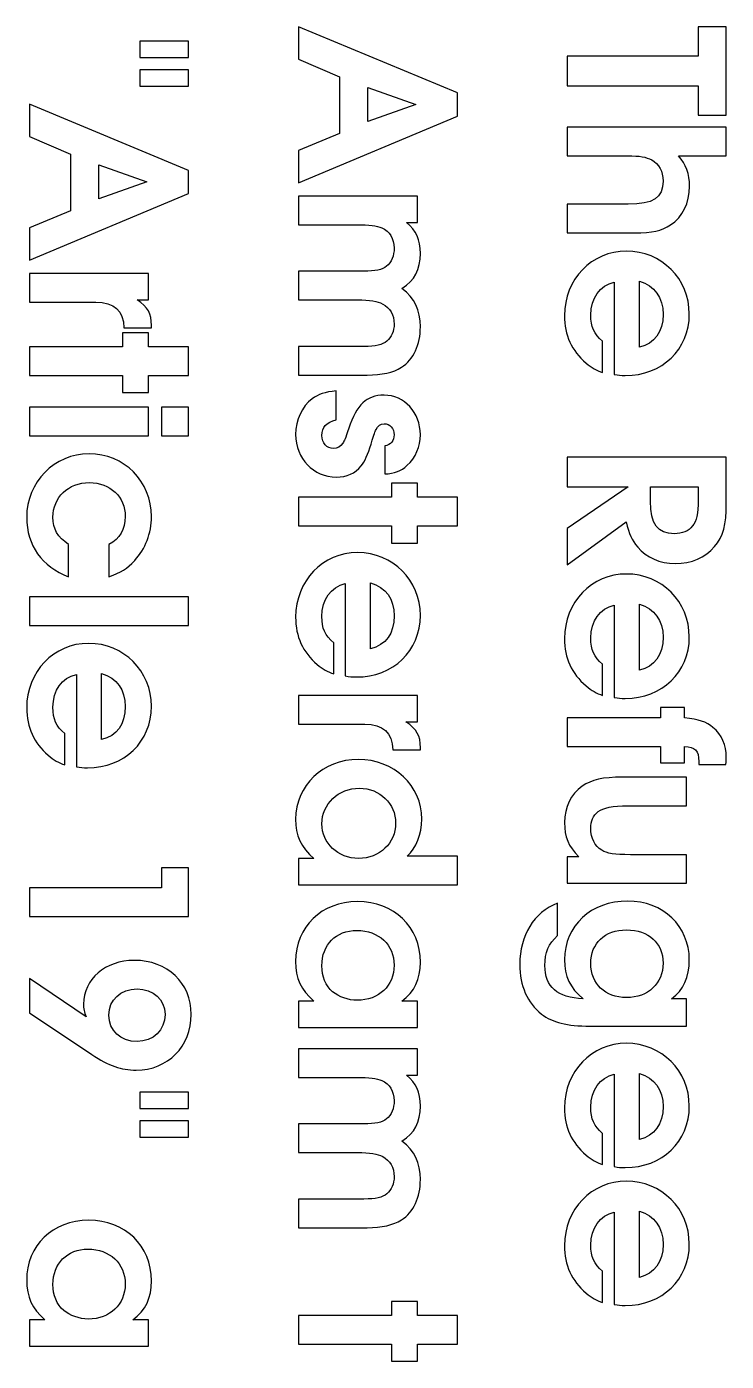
# Model space of a CAD drawing. Extents: x -98 to 566, y 230 to 443.
# Drawn here: x 56.71 to 62.5, y 353.18 to 364.22 of the extents above; entities that cross this region are included whole.
import ezdxf

# ---------------------------------------------------------------- set-up
doc = ezdxf.new("R2010")
doc.units = 0
doc.layers.add('Layer', color=7, linetype='CONTINUOUS')

msp = doc.modelspace()

# ---------------------------------------------------------------- linework, layer by layer
at = {"layer": 'Layer', "color": 7}
for p, q in [((58.955356, 364.216302), (58.955356, 363.947542)), ((60.270681, 363.668102), (58.955356, 364.216302)), ((62.495517, 364.216302), (62.262354, 364.216302)), ((62.262354, 364.216302), (62.262354, 363.972459)), ((62.495517, 363.484774), (62.495517, 364.216302)), ((58.045844, 364.097049), (57.643593, 364.097049)), ((57.643593, 364.097049), (57.643593, 363.96178)), ((58.045844, 363.96178), (58.045844, 364.097049)), ((57.643593, 363.96178), (58.045844, 363.96178)), ((58.955356, 363.947542), (59.295312, 363.801591)), ((61.180193, 363.972459), (61.180193, 363.728617)), ((62.262354, 363.972459), (61.180193, 363.972459)), ((58.045844, 363.860327), (57.643593, 363.860327)), ((57.643593, 363.860327), (57.643593, 363.725058)), ((58.045844, 363.725058), (58.045844, 363.860327)), ((57.643593, 363.725058), (58.045844, 363.725058)), ((59.295312, 363.801591), (59.295312, 363.333486)), ((61.180193, 363.728617), (62.262354, 363.728617)), ((62.262354, 363.728617), (62.262354, 363.484774)), ((59.528476, 363.712598), (59.927165, 363.571989)), ((59.528476, 363.43138), (59.528476, 363.712598)), ((60.270681, 363.475875), (60.270681, 363.668102)), ((56.730519, 363.576668), (56.730519, 363.307908)), ((58.045844, 363.028468), (56.730519, 363.576668)), ((59.927165, 363.571989), (59.528476, 363.43138)), ((58.955356, 362.924117), (60.270681, 363.475875)), ((61.180193, 363.385245), (61.180193, 363.148523)), ((62.495517, 363.385245), (61.180193, 363.385245)), ((62.262354, 363.484774), (62.495517, 363.484774)), ((62.495517, 363.148523), (62.495517, 363.385245)), ((56.730519, 363.307908), (57.070475, 363.16196)), ((59.295312, 363.333486), (58.955356, 363.192877)), ((58.955356, 363.192877), (58.955356, 362.924117)), ((57.070475, 363.16196), (57.070475, 362.693854)), ((57.303636, 363.072966), (57.702329, 362.932358)), ((57.303636, 362.791746), (57.303636, 363.072966)), ((61.180193, 363.148523), (61.680338, 363.148523)), ((62.098606, 363.148523), (62.495517, 363.148523)), ((58.045844, 362.836244), (58.045844, 363.028468)), ((56.730519, 362.284483), (58.045844, 362.836244)), ((57.702329, 362.932358), (57.303636, 362.791746)), ((58.955356, 362.815134), (58.955356, 362.578411)), ((59.941404, 362.815131), (58.955356, 362.815131)), ((59.941404, 362.597986), (59.941404, 362.815131)), ((61.683897, 362.748052), (61.180193, 362.748052)), ((61.180193, 362.748052), (61.180193, 362.511327)), ((57.070475, 362.693854), (56.730519, 362.553246)), ((56.730519, 362.553246), (56.730519, 362.284483)), ((58.955356, 362.578411), (59.441261, 362.578411)), ((59.848852, 362.597986), (59.941404, 362.597986)), ((61.180193, 362.511327), (61.737294, 362.511327)), ((57.716567, 362.175511), (56.730519, 362.175511)), ((56.730519, 362.175503), (56.730519, 361.93878)), ((57.716567, 361.958366), (57.716567, 362.175511)), ((59.496438, 362.193957), (58.955356, 362.193957)), ((58.955356, 362.193957), (58.955356, 361.957235)), ((61.568206, 362.104442), (61.568206, 361.340875)), ((61.776449, 361.565141), (61.776449, 362.111559)), ((57.620453, 361.958366), (57.716567, 361.958366)), ((58.955356, 361.957235), (59.441261, 361.957235)), ((56.730519, 361.93878), (57.278719, 361.93878)), ((57.739706, 361.726975), (57.739706, 361.744783)), ((57.716567, 361.685469), (57.501203, 361.685469)), ((57.501203, 361.685469), (57.501203, 361.569777)), ((57.511882, 361.726975), (57.739706, 361.726975)), ((57.716567, 361.569777), (57.716567, 361.685469)), ((56.730519, 361.569777), (56.730519, 361.333055)), ((57.501203, 361.569777), (56.730519, 361.569777)), ((58.045844, 361.569777), (57.716567, 361.569777)), ((58.045844, 361.333055), (58.045844, 361.569777)), ((59.496438, 361.572783), (58.955356, 361.572783)), ((58.955356, 361.572783), (58.955356, 361.336061)), ((61.472092, 361.356894), (61.472092, 361.614975)), ((56.730519, 361.333055), (57.501203, 361.333055)), ((57.501203, 361.333055), (57.501203, 361.190666)), ((57.716567, 361.190666), (57.716567, 361.333055)), ((57.716567, 361.333055), (58.045844, 361.333055)), ((58.955356, 361.336061), (59.524914, 361.336061)), ((57.501203, 361.190666), (57.716567, 361.190666)), ((59.268614, 360.966829), (59.268614, 361.20533)), ((56.730519, 361.070027), (56.730519, 360.833302)), ((57.716567, 361.070027), (56.730519, 361.070027)), ((57.716567, 360.833302), (57.716567, 361.070027)), ((57.82336, 361.070027), (57.82336, 360.833302)), ((58.045844, 361.070027), (57.82336, 361.070027)), ((58.045844, 360.833302), (58.045844, 361.070027)), ((56.730519, 360.833302), (57.716567, 360.833302)), ((57.82336, 360.833302), (58.045844, 360.833302)), ((59.669085, 360.749685), (59.669085, 360.518302)), ((61.180193, 360.655761), (61.180193, 360.411918)), ((62.495517, 360.655761), (61.180193, 360.655761)), ((62.495517, 360.276649), (62.495517, 360.655761)), ((59.941404, 360.440948), (59.72604, 360.440948)), ((59.72604, 360.440948), (59.72604, 360.325256)), ((59.941404, 360.325256), (59.941404, 360.440948)), ((61.180193, 360.411918), (61.683897, 360.411918)), ((61.683897, 360.411918), (61.180193, 360.066622)), ((61.867223, 360.411918), (62.262354, 360.411918)), ((61.867223, 360.292668), (61.867223, 360.411918)), ((62.262354, 360.411918), (62.262354, 360.303348)), ((58.955356, 360.325256), (58.955356, 360.088534)), ((59.72604, 360.325256), (58.955356, 360.325256)), ((60.270681, 360.325256), (59.941404, 360.325256)), ((60.270681, 360.088534), (60.270681, 360.325256)), ((58.955356, 360.088534), (59.72604, 360.088534)), ((59.72604, 360.088534), (59.72604, 359.946145)), ((59.941404, 359.946145), (59.941404, 360.088534)), ((59.941404, 360.088534), (60.270681, 360.088534)), ((61.180193, 359.765827), (61.666097, 360.1218)), ((61.180193, 360.066622), (61.180193, 359.765827)), ((57.054456, 359.668858), (57.054456, 359.935838)), ((57.387292, 359.935838), (57.387292, 359.668858)), ((59.72604, 359.946145), (59.941404, 359.946145)), ((59.343369, 359.611929), (59.343369, 358.848365)), ((59.551612, 359.072627), (59.551612, 359.619049)), ((56.730519, 359.502209), (56.730519, 359.265487)), ((58.045844, 359.502209), (56.730519, 359.502209)), ((58.045844, 359.265487), (58.045844, 359.502209)), ((61.568206, 359.434639), (61.568206, 358.671076)), ((61.776449, 358.895338), (61.776449, 359.441757)), ((56.730519, 359.265487), (58.045844, 359.265487)), ((59.247255, 358.864384), (59.247255, 359.122465)), ((57.118529, 358.861057), (57.118529, 358.09749)), ((57.326776, 358.321755), (57.326776, 358.868174)), ((61.472092, 358.687095), (61.472092, 358.945176)), ((59.941404, 358.685297), (58.955356, 358.685297)), ((58.955356, 358.685286), (58.955356, 358.448561)), ((59.941404, 358.468152), (59.941404, 358.685297)), ((62.148441, 358.586299), (61.950874, 358.586299)), ((61.950874, 358.586299), (61.950874, 358.500868)), ((62.148441, 358.500868), (62.148441, 358.586299)), ((58.955356, 358.448561), (59.503556, 358.448561)), ((59.845293, 358.468152), (59.941404, 358.468152)), ((61.950874, 358.500868), (61.18019, 358.500868)), ((61.180193, 358.500873), (61.180193, 358.264151)), ((57.022419, 358.113509), (57.022419, 358.37159)), ((59.736719, 358.236758), (59.964543, 358.236758)), ((59.964543, 358.236758), (59.964543, 358.254567)), ((61.180193, 358.264151), (61.950877, 358.264151)), ((61.950877, 358.264151), (61.950877, 358.13066)), ((62.148443, 358.13066), (62.148443, 358.264151)), ((61.950877, 358.13066), (62.148443, 358.13066)), ((62.267694, 358.139558), (62.267694, 358.116416)), ((62.267694, 358.116416), (62.491959, 358.116416)), ((62.16624, 358.010873), (61.637621, 358.010873)), ((62.16624, 357.774151), (62.16624, 358.010873)), ((61.683897, 357.774151), (62.16624, 357.774151)), ((59.083507, 357.337373), (58.955356, 357.337373)), ((58.955356, 357.337373), (58.955356, 357.120228)), ((60.270681, 357.35695), (59.854191, 357.35695)), ((60.270681, 357.120228), (60.270681, 357.35695)), ((61.274528, 357.352322), (61.180193, 357.352322)), ((61.180193, 357.352322), (61.180193, 357.133399)), ((62.16624, 357.370122), (61.701697, 357.370122)), ((62.16624, 357.133399), (62.16624, 357.370122)), ((58.045844, 357.261085), (57.82336, 357.261085)), ((57.82336, 357.261085), (57.82336, 357.095559)), ((58.045844, 356.858837), (58.045844, 357.261085)), ((56.730519, 357.095559), (56.730519, 356.858837)), ((57.82336, 357.095559), (56.730519, 357.095559)), ((58.955356, 357.120228), (60.270681, 357.120228)), ((61.180193, 357.133399), (62.16624, 357.133399)), ((61.100101, 356.701585), (61.100101, 356.970345)), ((56.730519, 356.858837), (58.045844, 356.858837)), ((57.19863, 356.028437), (56.730525, 356.345254)), ((56.730525, 356.345254), (56.730525, 356.062256)), ((59.083507, 356.158813), (58.955356, 356.158813)), ((58.955356, 356.158813), (58.955356, 355.941668)), ((59.941404, 356.158813), (59.809693, 356.158813)), ((59.941404, 355.941668), (59.941404, 356.158813)), ((62.16624, 356.178303), (62.041651, 356.178303)), ((62.16624, 355.95226), (62.16624, 356.178303)), ((56.730519, 356.062256), (57.246681, 355.718741)), ((58.955356, 355.941668), (59.941404, 355.941668)), ((61.36708, 355.95226), (62.16624, 355.95226)), ((58.955356, 355.765178), (58.955356, 355.528455)), ((59.941404, 355.765178), (58.955356, 355.765178)), ((59.941404, 355.548033), (59.941404, 355.765178)), ((61.568206, 355.555088), (61.568206, 354.791525)), ((61.776449, 355.01579), (61.776449, 355.562209)), ((58.955356, 355.528455), (59.441261, 355.528455)), ((59.848852, 355.548033), (59.941404, 355.548033)), ((58.045844, 355.406284), (57.643593, 355.406284)), ((57.643593, 355.406284), (57.643593, 355.271015)), ((58.045844, 355.271015), (58.045844, 355.406284)), ((57.643593, 355.271015), (58.045844, 355.271015)), ((58.045844, 355.169562), (57.643593, 355.169562)), ((57.643593, 355.169562), (57.643593, 355.03429)), ((58.045844, 355.03429), (58.045844, 355.169562)), ((59.496438, 355.144001), (58.955356, 355.144001)), ((58.955356, 355.144001), (58.955356, 354.907278)), ((57.643593, 355.03429), (58.045844, 355.03429)), ((61.472092, 354.807544), (61.472092, 355.065625)), ((58.955356, 354.907278), (59.441261, 354.907278)), ((59.496438, 354.522827), (58.955356, 354.522827)), ((58.955356, 354.522827), (58.955356, 354.286104)), ((61.568206, 354.414854), (61.568206, 353.651291)), ((61.776449, 353.875553), (61.776449, 354.421975)), ((58.955356, 354.286104), (59.524914, 354.286104)), ((61.472092, 353.66731), (61.472092, 353.925391)), ((59.941404, 353.676056), (59.72604, 353.676056)), ((59.72604, 353.676056), (59.72604, 353.560362)), ((59.941404, 353.560362), (59.941404, 353.676056)), ((56.85867, 353.523769), (56.730519, 353.523769)), ((56.730519, 353.523769), (56.730519, 353.306624)), ((57.716567, 353.523769), (57.584856, 353.523769)), ((57.716567, 353.306624), (57.716567, 353.523769)), ((58.955356, 353.560362), (58.955356, 353.323639)), ((59.72604, 353.560362), (58.955356, 353.560362)), ((60.270681, 353.560362), (59.941404, 353.560362)), ((60.270681, 353.323639), (60.270681, 353.560362)), ((56.730519, 353.306624), (57.716567, 353.306624)), ((58.955356, 353.323639), (59.72604, 353.323639)), ((59.72604, 353.323639), (59.72604, 353.18125)), ((59.941404, 353.18125), (59.941404, 353.323639)), ((59.941404, 353.323639), (60.270681, 353.323639)), ((59.72604, 353.18125), (59.941404, 353.18125))]:
    msp.add_line(p, q, dxfattribs=at)
for points in [[(61.680338, 363.148523), (61.77823, 363.148523), (61.833407, 363.139633), (61.877902, 363.114704)], [(61.877902, 363.114704), (61.938419, 363.080886), (61.972235, 363.018591), (61.972235, 362.940277)], [(62.191161, 362.89756), (62.191161, 362.999013), (62.162682, 363.077327), (62.098606, 363.148523)], [(61.972235, 362.940277), (61.972235, 362.801446), (61.890362, 362.748052), (61.683897, 362.748052)], [(62.03453, 362.577184), (62.135983, 362.643038), (62.191161, 362.756951), (62.191161, 362.89756)], [(59.441261, 362.578411), (59.539155, 362.578411), (59.605009, 362.569521), (59.645945, 362.553491)], [(59.645945, 362.553491), (59.710021, 362.525012), (59.747398, 362.464498), (59.747398, 362.386184)], [(59.964543, 362.341686), (59.964543, 362.457378), (59.932505, 362.528574), (59.848852, 362.597986)], [(61.737294, 362.511327), (61.881461, 362.511327), (61.961556, 362.529135), (62.03453, 362.577184)], [(59.747398, 362.386184), (59.747398, 362.322109), (59.724256, 362.266931), (59.685103, 362.234893)], [(59.811474, 362.051567), (59.918267, 362.119202), (59.964543, 362.206417), (59.964543, 362.341686)], [(61.669659, 362.360742), (61.381321, 362.360742), (61.157056, 362.127578), (61.157056, 361.82678)], [(62.18938, 361.841021), (62.18938, 362.13114), (61.959778, 362.360742), (61.669659, 362.360742)], [(59.685103, 362.234893), (59.647726, 362.206417), (59.58899, 362.193957), (59.496438, 362.193957)], [(61.374201, 361.83212), (61.374201, 361.972732), (61.448953, 362.075963), (61.568206, 362.104442)], [(61.776449, 362.111559), (61.90282, 362.074182), (61.972235, 361.978071), (61.972235, 361.83746)], [(57.739706, 361.744783), (57.739706, 361.846234), (57.711227, 361.896071), (57.620453, 361.958366)], [(59.441261, 361.957235), (59.551612, 361.957235), (59.60679, 361.948345), (59.653066, 361.923416)], [(59.964543, 361.73475), (59.964543, 361.873581), (59.918267, 361.971473), (59.811474, 362.051567)], [(57.278719, 361.93878), (57.431788, 361.93878), (57.508323, 361.869365), (57.511882, 361.726975)], [(59.653066, 361.923416), (59.71358, 361.893159), (59.747398, 361.832642), (59.747398, 361.75789)], [(61.65898, 361.331977), (61.965118, 361.331977), (62.18938, 361.547341), (62.18938, 361.841021)], [(59.747398, 361.75789), (59.747398, 361.699154), (59.726034, 361.649316), (59.686884, 361.617278)], [(59.807915, 361.400134), (59.907588, 361.462431), (59.964543, 361.587021), (59.964543, 361.73475)], [(61.157056, 361.82678), (61.157056, 361.664813), (61.215792, 361.538442), (61.335042, 361.435211)], [(61.472092, 361.614975), (61.400899, 361.675492), (61.374201, 361.734228), (61.374201, 361.83212)], [(61.972235, 361.83746), (61.972235, 361.691511), (61.90282, 361.595398), (61.776449, 361.565141)], [(59.686884, 361.617278), (59.649507, 361.58524), (59.594329, 361.572783), (59.496438, 361.572783)], [(59.524914, 361.336061), (59.644167, 361.336061), (59.740278, 361.357425), (59.807915, 361.400134)], [(61.335042, 361.435211), (61.381318, 361.397834), (61.422257, 361.372913), (61.472092, 361.356894)], [(61.568206, 361.340867), (61.602022, 361.333755), (61.62338, 361.331977), (61.65898, 361.331977)], [(59.268614, 361.20533), (59.1725, 361.194662), (59.122666, 361.178632), (59.069269, 361.139476)], [(59.069269, 361.139476), (58.983835, 361.0754), (58.932219, 360.963268), (58.932219, 360.844018)], [(59.663745, 361.169733), (59.519577, 361.169733), (59.437702, 361.091419), (59.371845, 360.895633)], [(59.964543, 360.842237), (59.964543, 361.025566), (59.832833, 361.169733), (59.663745, 361.169733)], [(59.149361, 360.835119), (59.149361, 360.904532), (59.184961, 360.94369), (59.268614, 360.966829)], [(59.371845, 360.895633), (59.341588, 360.804859), (59.338029, 360.797742), (59.32201, 360.772821)], [(59.556952, 360.765704), (59.587209, 360.861817), (59.587209, 360.861817), (59.597888, 360.884954)], [(59.597888, 360.884954), (59.612141, 360.916992), (59.635266, 360.933011), (59.663745, 360.933011)], [(59.663745, 360.933011), (59.711802, 360.933011), (59.747398, 360.893855), (59.747398, 360.842237)], [(58.932219, 360.844018), (58.932219, 360.646451), (59.079948, 360.491604), (59.268614, 360.491604)], [(59.245475, 360.728326), (59.1903, 360.728326), (59.149361, 360.774602), (59.149361, 360.835119)], [(59.32201, 360.772821), (59.304202, 360.744345), (59.277512, 360.728326), (59.245475, 360.728326)], [(59.473298, 360.584156), (59.505336, 360.621533), (59.530254, 360.680269), (59.556952, 360.765704)], [(59.747398, 360.842237), (59.747398, 360.792402), (59.7207, 360.760364), (59.669085, 360.749685)], [(59.855969, 360.589495), (59.925385, 360.65179), (59.964543, 360.744345), (59.964543, 360.842237)], [(57.223544, 360.685163), (56.936987, 360.685163), (56.70738, 360.450222), (56.70738, 360.158322)], [(57.739706, 360.165442), (57.739706, 360.457342), (57.513663, 360.685163), (57.223544, 360.685163)], [(59.268614, 360.491604), (59.354048, 360.491604), (59.425242, 360.523642), (59.473298, 360.584156)], [(59.669085, 360.518302), (59.752738, 360.521858), (59.802576, 360.541444), (59.855969, 360.589495)], [(56.924524, 360.160103), (56.924524, 360.323851), (57.052678, 360.446663), (57.225322, 360.446663)], [(57.225322, 360.446663), (57.397972, 360.446663), (57.522562, 360.329191), (57.522562, 360.165442)], [(62.262354, 360.303348), (62.262354, 360.189434), (62.249908, 360.127139), (62.216078, 360.087981)], [(62.066568, 360.023908), (61.92774, 360.023908), (61.867223, 360.104), (61.867223, 360.292668)], [(62.397626, 359.917115), (62.4706, 360.002549), (62.495517, 360.096882), (62.495517, 360.276649)], [(56.70738, 360.158322), (56.70738, 359.92872), (56.833753, 359.750731), (57.054456, 359.668858)], [(57.054456, 359.935838), (56.963683, 359.994574), (56.924524, 360.062208), (56.924524, 360.160103)], [(57.522562, 360.165442), (57.522562, 360.05865), (57.478064, 359.983895), (57.387292, 359.935838)], [(57.600875, 359.802349), (57.689869, 359.89846), (57.739706, 360.028393), (57.739706, 360.165442)], [(61.666097, 360.1218), (61.691018, 360.020346), (61.714154, 359.970512), (61.762211, 359.913556)], [(62.216078, 360.087981), (62.182259, 360.045267), (62.130644, 360.023908), (62.066568, 360.023908)], [(59.444819, 359.868231), (59.156484, 359.868231), (58.932219, 359.635068), (58.932219, 359.33427)], [(59.964543, 359.348508), (59.964543, 359.638627), (59.734938, 359.868231), (59.444819, 359.868231)], [(61.762211, 359.913556), (61.838747, 359.82456), (61.943759, 359.778284), (62.073688, 359.778284)], [(62.073688, 359.778284), (62.20718, 359.778284), (62.32109, 359.826341), (62.397626, 359.917115)], [(57.387292, 359.668858), (57.486965, 359.702677), (57.53858, 359.734715), (57.600875, 359.802349)], [(61.669659, 359.690939), (61.381321, 359.690939), (61.157056, 359.457776), (61.157056, 359.156978)], [(62.18938, 359.171219), (62.18938, 359.461338), (61.959778, 359.690939), (61.669659, 359.690939)], [(59.149361, 359.339609), (59.149361, 359.480218), (59.224116, 359.583452), (59.343369, 359.611929)], [(59.551612, 359.619049), (59.677983, 359.581671), (59.747398, 359.485558), (59.747398, 359.344949)], [(61.374201, 359.162317), (61.374201, 359.302929), (61.448953, 359.40616), (61.568206, 359.434639)], [(61.776449, 359.441757), (61.90282, 359.404382), (61.972235, 359.308269), (61.972235, 359.167657)], [(58.932219, 359.33427), (58.932219, 359.1723), (58.990952, 359.045929), (59.110205, 358.942698)], [(59.247255, 359.122465), (59.176059, 359.182979), (59.149361, 359.241715), (59.149361, 359.339609)], [(59.43414, 358.839467), (59.740278, 358.839467), (59.964543, 359.05483), (59.964543, 359.348508)], [(59.747398, 359.344949), (59.747398, 359.198998), (59.677983, 359.102887), (59.551612, 359.072627)], [(57.219983, 359.117357), (56.931647, 359.117357), (56.70738, 358.884193), (56.70738, 358.583395)], [(57.739706, 358.597633), (57.739706, 358.887752), (57.510101, 359.117357), (57.219983, 359.117357)], [(61.157056, 359.156978), (61.157056, 358.99501), (61.215792, 358.86864), (61.335042, 358.765409)], [(61.472092, 358.945176), (61.400899, 359.00569), (61.374201, 359.064426), (61.374201, 359.162317)], [(61.65898, 358.662175), (61.965118, 358.662175), (62.18938, 358.877538), (62.18938, 359.171219)], [(61.972235, 359.167657), (61.972235, 359.021709), (61.90282, 358.925595), (61.776449, 358.895338)], [(56.924524, 358.588735), (56.924524, 358.729343), (56.999279, 358.832577), (57.118529, 358.861057)], [(57.326776, 358.868174), (57.453146, 358.830797), (57.522562, 358.734683), (57.522562, 358.594074)], [(59.110205, 358.942698), (59.156481, 358.90532), (59.197418, 358.880403), (59.247255, 358.864384)], [(59.343369, 358.848357), (59.377185, 358.841245), (59.398543, 358.839467), (59.43414, 358.839467)], [(61.335042, 358.765409), (61.381318, 358.728031), (61.422257, 358.703114), (61.472092, 358.687095)], [(61.568206, 358.671065), (61.602022, 358.663953), (61.62338, 358.662175), (61.65898, 358.662175)], [(56.70738, 358.583395), (56.70738, 358.421428), (56.766116, 358.295057), (56.885369, 358.191823)], [(57.022419, 358.37159), (56.951222, 358.432107), (56.924524, 358.490843), (56.924524, 358.588735)], [(57.209303, 358.088592), (57.515441, 358.088592), (57.739706, 358.303956), (57.739706, 358.597633)], [(57.522562, 358.594074), (57.522562, 358.448126), (57.453146, 358.352012), (57.326776, 358.321755)], [(59.503556, 358.448561), (59.656624, 358.448561), (59.73316, 358.379148), (59.736719, 358.236758)], [(59.964543, 358.254567), (59.964543, 358.35602), (59.936064, 358.405857), (59.845293, 358.468152)], [(62.385163, 358.422551), (62.328208, 358.470608), (62.271252, 358.488407), (62.148441, 358.500868)], [(62.495515, 358.175149), (62.495515, 358.276603), (62.458137, 358.362037), (62.385163, 358.422551)], [(62.148443, 358.264151), (62.237437, 358.262458), (62.267694, 358.232113), (62.267694, 358.139558)], [(56.885369, 358.191823), (56.931645, 358.154445), (56.972581, 358.129528), (57.022419, 358.113509)], [(57.118529, 358.097482), (57.152348, 358.09037), (57.173707, 358.088592), (57.209303, 358.088592)], [(59.450159, 358.157891), (59.158262, 358.157891), (58.932219, 357.942528), (58.932219, 357.663088)], [(59.977003, 357.664866), (59.977003, 357.940747), (59.745618, 358.157891), (59.450159, 358.157891)], [(62.491959, 358.116416), (62.495515, 358.144892), (62.495515, 358.15913), (62.495515, 358.175149)], [(61.637621, 358.010873), (61.470314, 358.010873), (61.38488, 357.991287), (61.303004, 357.936118)], [(59.149361, 357.625711), (59.149361, 357.791237), (59.286414, 357.919388), (59.460838, 357.919388)], [(59.460838, 357.919388), (59.628148, 357.919388), (59.759858, 357.793018), (59.759858, 357.63105)], [(61.303004, 357.936118), (61.208672, 357.870265), (61.157056, 357.763472), (61.157056, 357.63532)], [(61.436496, 357.726094), (61.479213, 357.759913), (61.55219, 357.774151), (61.683897, 357.774151)], [(58.932219, 357.663088), (58.932219, 357.529597), (58.976714, 357.431705), (59.083507, 357.337373)], [(59.854191, 357.35695), (59.930724, 357.426366), (59.977003, 357.540276), (59.977003, 357.664866)], [(61.374201, 357.587266), (61.374201, 357.64778), (61.393787, 357.694056), (61.436496, 357.726094)], [(59.453721, 357.339151), (59.282855, 357.339151), (59.149361, 357.465521), (59.149361, 357.625711)], [(59.759858, 357.63105), (59.759858, 357.465521), (59.626367, 357.339151), (59.453721, 357.339151)], [(61.157056, 357.63532), (61.157056, 357.51607), (61.187313, 357.441315), (61.274528, 357.352322)], [(61.464972, 357.407499), (61.408016, 357.441315), (61.374201, 357.507172), (61.374201, 357.587266)], [(61.701697, 357.370122), (61.571767, 357.370122), (61.507689, 357.379012), (61.464972, 357.407499)], [(61.680338, 356.986364), (61.375981, 356.986364), (61.157056, 356.783458), (61.157056, 356.502238)], [(62.18938, 356.50046), (62.18938, 356.779899), (61.972235, 356.986364), (61.680338, 356.986364)], [(59.444819, 356.982893), (59.147583, 356.982893), (58.932219, 356.774647), (58.932219, 356.486309)], [(59.964543, 356.480969), (59.964543, 356.772869), (59.745618, 356.982893), (59.444819, 356.982893)], [(61.100101, 356.970345), (60.902537, 356.890251), (60.786843, 356.705144), (60.786843, 356.463082)], [(59.149361, 356.45249), (59.149361, 356.62514), (59.266836, 356.74439), (59.43948, 356.74439)], [(59.43948, 356.74439), (59.619247, 356.74439), (59.747398, 356.62514), (59.747398, 356.456052)], [(60.995089, 356.454181), (60.995089, 356.564535), (61.023565, 356.63217), (61.100101, 356.701585)], [(61.374201, 356.4702), (61.374201, 356.639287), (61.489892, 356.747861), (61.669659, 356.747861)], [(61.669659, 356.747861), (61.851204, 356.747861), (61.972235, 356.639287), (61.972235, 356.473761)], [(57.597317, 356.496542), (57.358816, 356.496542), (57.177265, 356.339915), (57.177265, 356.13523)], [(58.06898, 356.049796), (58.06898, 356.309658), (57.871416, 356.496542), (57.597317, 356.496542)], [(58.932219, 356.486309), (58.932219, 356.347478), (58.976714, 356.253145), (59.083507, 356.158813)], [(59.238357, 356.237126), (59.181399, 356.285183), (59.149361, 356.361719), (59.149361, 356.45249)], [(59.747398, 356.456052), (59.747398, 356.286964), (59.621028, 356.165933), (59.441261, 356.165933)], [(59.809693, 356.158813), (59.918267, 356.240685), (59.964543, 356.33858), (59.964543, 356.480969)], [(60.786843, 356.463082), (60.786843, 356.285096), (60.849137, 356.144484), (60.96661, 356.051932)], [(61.310125, 356.178303), (61.098323, 356.187193), (60.995089, 356.277975), (60.995089, 356.454181)], [(61.157056, 356.502238), (61.157056, 356.36341), (61.201551, 356.270855), (61.310125, 356.178303)], [(61.669659, 356.188982), (61.491673, 356.188982), (61.374201, 356.301112), (61.374201, 356.4702)], [(61.972235, 356.473761), (61.972235, 356.304674), (61.849426, 356.188982), (61.669659, 356.188982)], [(62.041651, 356.178303), (62.141323, 356.251277), (62.18938, 356.35807), (62.18938, 356.50046)], [(57.387298, 356.044442), (57.387298, 356.169032), (57.485193, 356.259806), (57.620459, 356.259806)], [(57.620459, 356.259806), (57.755731, 356.259806), (57.851842, 356.174372), (57.851842, 356.049782)], [(59.441261, 356.165933), (59.370067, 356.165933), (59.288192, 356.194409), (59.238357, 356.237126)], [(57.177265, 356.13523), (57.177265, 356.096072), (57.182599, 356.071154), (57.19863, 356.028437)], [(57.620459, 355.825517), (57.483412, 355.825517), (57.387298, 355.914513), (57.387298, 356.044442)], [(57.613336, 355.588808), (57.874975, 355.588808), (58.06898, 355.784594), (58.06898, 356.049796)], [(57.851842, 356.049782), (57.851842, 355.919852), (57.755731, 355.825517), (57.620459, 355.825517)], [(60.96661, 356.051932), (61.057384, 355.982517), (61.178415, 355.95226), (61.36708, 355.95226)], [(61.669659, 355.811391), (61.381321, 355.811391), (61.157056, 355.578228), (61.157056, 355.27743)], [(62.18938, 355.291668), (62.18938, 355.581787), (61.959778, 355.811391), (61.669659, 355.811391)], [(57.246681, 355.718741), (57.387292, 355.624408), (57.488746, 355.588808), (57.613336, 355.588808)], [(61.374201, 355.282769), (61.374201, 355.423378), (61.448953, 355.526612), (61.568206, 355.555088)], [(61.776449, 355.562209), (61.90282, 355.524831), (61.972235, 355.428718), (61.972235, 355.288109)], [(59.441261, 355.528455), (59.539155, 355.528455), (59.605009, 355.519565), (59.645945, 355.503535)], [(59.645945, 355.503535), (59.710021, 355.475059), (59.747398, 355.414542), (59.747398, 355.336228)], [(59.964543, 355.29173), (59.964543, 355.407424), (59.932505, 355.478618), (59.848852, 355.548033)], [(59.747398, 355.336228), (59.747398, 355.272152), (59.724256, 355.216978), (59.685103, 355.18494)], [(59.811474, 355.001611), (59.918267, 355.069249), (59.964543, 355.156461), (59.964543, 355.29173)], [(61.157056, 355.27743), (61.157056, 355.115462), (61.215792, 354.989092), (61.335042, 354.885858)], [(61.472092, 355.065625), (61.400899, 355.126142), (61.374201, 355.184875), (61.374201, 355.282769)], [(61.65898, 354.782627), (61.965118, 354.782627), (62.18938, 354.99799), (62.18938, 355.291668)], [(61.972235, 355.288109), (61.972235, 355.142161), (61.90282, 355.046047), (61.776449, 355.01579)], [(59.685103, 355.18494), (59.647726, 355.156461), (59.58899, 355.144001), (59.496438, 355.144001)], [(59.964543, 354.684797), (59.964543, 354.823625), (59.918267, 354.921519), (59.811474, 355.001611)], [(59.441261, 354.907278), (59.551612, 354.907278), (59.60679, 354.898388), (59.653066, 354.873463)], [(59.653066, 354.873463), (59.71358, 354.843203), (59.747398, 354.782689), (59.747398, 354.707934)], [(61.335042, 354.885858), (61.381318, 354.84848), (61.422257, 354.823563), (61.472092, 354.807544)], [(61.568206, 354.791517), (61.602022, 354.784405), (61.62338, 354.782627), (61.65898, 354.782627)], [(59.747398, 354.707934), (59.747398, 354.649197), (59.726034, 354.599363), (59.686884, 354.567325)], [(59.807915, 354.35018), (59.907588, 354.412475), (59.964543, 354.537068), (59.964543, 354.684797)], [(61.669659, 354.671154), (61.381321, 354.671154), (61.157056, 354.437994), (61.157056, 354.137196)], [(62.18938, 354.151434), (62.18938, 354.441552), (61.959778, 354.671154), (61.669659, 354.671154)], [(59.686884, 354.567325), (59.649507, 354.535287), (59.594329, 354.522827), (59.496438, 354.522827)], [(57.219983, 354.347849), (56.922746, 354.347849), (56.70738, 354.139603), (56.70738, 353.851265)], [(57.739706, 353.845925), (57.739706, 354.137825), (57.520781, 354.347849), (57.219983, 354.347849)], [(59.524914, 354.286104), (59.644167, 354.286104), (59.740278, 354.307469), (59.807915, 354.35018)], [(61.374201, 354.142535), (61.374201, 354.283144), (61.448953, 354.386375), (61.568206, 354.414854)], [(61.776449, 354.421975), (61.90282, 354.384597), (61.972235, 354.288484), (61.972235, 354.147875)], [(61.157056, 354.137196), (61.157056, 353.975225), (61.215792, 353.848855), (61.335042, 353.745624)], [(61.472092, 353.925391), (61.400899, 353.985905), (61.374201, 354.044641), (61.374201, 354.142535)], [(61.65898, 353.642389), (61.965118, 353.642389), (62.18938, 353.857756), (62.18938, 354.151434)], [(61.972235, 354.147875), (61.972235, 354.001924), (61.90282, 353.90581), (61.776449, 353.875553)], [(56.924524, 353.817446), (56.924524, 353.990096), (57.041999, 354.109346), (57.214643, 354.109346)], [(57.214643, 354.109346), (57.39441, 354.109346), (57.522562, 353.990096), (57.522562, 353.821008)], [(56.70738, 353.851265), (56.70738, 353.712434), (56.751878, 353.618101), (56.85867, 353.523769)], [(57.013517, 353.602082), (56.956562, 353.650139), (56.924524, 353.726675), (56.924524, 353.817446)], [(57.522562, 353.821008), (57.522562, 353.65192), (57.396191, 353.530889), (57.216424, 353.530889)], [(57.584856, 353.523769), (57.693427, 353.605644), (57.739706, 353.703536), (57.739706, 353.845925)], [(61.335042, 353.745624), (61.381318, 353.708246), (61.422257, 353.683329), (61.472092, 353.66731)], [(57.216424, 353.530889), (57.145228, 353.530889), (57.063355, 353.559365), (57.013517, 353.602082)], [(61.568206, 353.651279), (61.602022, 353.644167), (61.62338, 353.642389), (61.65898, 353.642389)]]:
    msp.add_open_spline(points, degree=3, dxfattribs=at)

doc.saveas('drawing.dxf')
